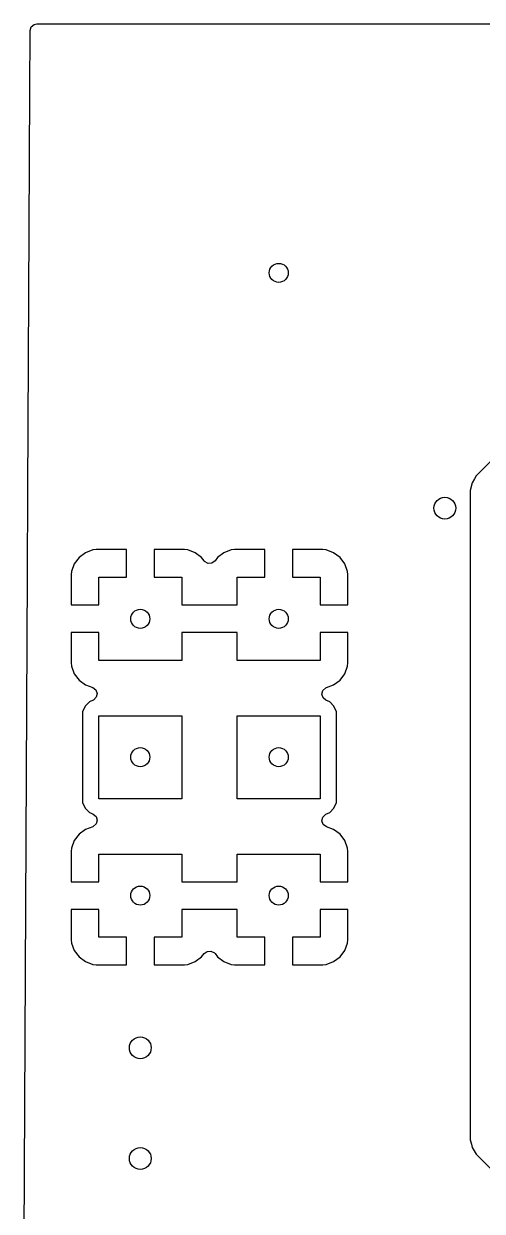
# Model space of a CAD drawing. Extents: x 4.84 to 7.21, y -4.81 to -3.25.
# Drawn here: x 4.842 to 5.173, y -4.106 to -3.248 of the extents above; entities that cross this region are included whole.
import ezdxf

# ---------------------------------------------------------------- set-up
doc = ezdxf.new("R2010")
doc.units = 0
doc.header["$MEASUREMENT"] = 0
doc.layers.add('BLACK', color=7, linetype='CONTINUOUS')

msp = doc.modelspace()

# ---------------------------------------------------------------- linework, layer by layer
at = {"layer": 'BLACK', "linetype": 'CONTINUOUS'}
for p, q in [((4.84643, -3.25297), (4.84723, -3.25029)), ((4.84723, -3.25029), (4.84935, -3.24847)), ((4.84935, -3.24847), (4.85139, -3.24803)), ((4.85139, -3.24803), (7.2037, -3.24803)), ((4.84621, -3.29629), (4.84643, -3.25297)), ((4.84571, -3.39629), (4.84621, -3.29629)), ((4.84476, -3.58521), (4.84571, -3.39629)), ((5.25276, -3.49072), (5.16872, -3.57475)), ((5.16752, -3.57684), (5.16587, -3.57969)), ((5.16872, -3.57475), (5.16752, -3.57684)), ((5.16872, -3.57475), (5.16872, -3.57475)), ((4.84446, -3.64615), (4.84476, -3.58521)), ((5.16587, -3.57969), (5.16439, -3.58521)), ((5.16439, -3.58521), (5.16439, -3.58521)), ((5.16439, -3.58521), (5.16439, -4.05451)), ((5.16587, -3.57969), (5.16587, -3.57969)), ((4.89177, -3.62831), (4.88638, -3.63032)), ((4.89415, -3.62806), (4.89177, -3.62831)), ((4.91606, -3.62806), (4.89415, -3.62806)), ((4.91606, -3.64806), (4.91606, -3.62806)), ((4.95798, -3.62806), (4.93606, -3.62806)), ((4.93606, -3.62806), (4.93606, -3.64806)), ((4.96036, -3.62831), (4.95798, -3.62806)), ((4.96575, -3.63032), (4.96036, -3.62831)), ((4.99177, -3.62831), (4.98638, -3.63032)), ((4.99415, -3.62806), (4.99177, -3.62831)), ((5.01606, -3.62806), (4.99415, -3.62806)), ((5.01606, -3.64806), (5.01606, -3.62806)), ((5.05798, -3.62806), (5.03606, -3.62806)), ((5.03606, -3.62806), (5.03606, -3.64806)), ((5.06036, -3.62831), (5.05798, -3.62806)), ((5.06575, -3.63032), (5.06036, -3.62831)), ((4.87833, -3.63837), (4.87632, -3.64376)), ((4.88178, -3.63377), (4.87833, -3.63837)), ((4.87833, -3.63837), (4.87833, -3.63837)), ((4.88638, -3.63032), (4.88178, -3.63377)), ((4.88638, -3.63032), (4.88638, -3.63032)), ((4.97035, -3.63377), (4.96575, -3.63032)), ((4.97209, -3.6361), (4.97035, -3.63377)), ((4.97256, -3.63663), (4.97209, -3.6361)), ((4.97501, -3.63797), (4.97256, -3.63663)), ((4.9778, -3.63777), (4.97501, -3.63797)), ((4.98004, -3.6361), (4.9778, -3.63777)), ((4.98178, -3.63377), (4.98004, -3.6361)), ((4.98638, -3.63032), (4.98178, -3.63377)), ((4.98638, -3.63032), (4.98638, -3.63032)), ((5.07035, -3.63377), (5.06575, -3.63032)), ((5.0738, -3.63837), (5.07035, -3.63377)), ((5.07581, -3.64376), (5.0738, -3.63837)), ((5.0738, -3.63837), (5.0738, -3.63837)), ((4.84187, -4.16115), (4.84446, -3.64615)), ((4.87632, -3.64376), (4.87606, -3.64615)), ((4.87606, -3.64615), (4.87606, -3.66806)), ((5.07606, -3.64615), (5.07581, -3.64376)), ((5.07606, -3.66806), (5.07606, -3.64615)), ((5.07606, -3.64615), (5.07606, -3.64615)), ((4.89606, -3.66806), (4.89606, -3.64806)), ((4.89606, -3.64806), (4.91606, -3.64806)), ((4.93606, -3.64806), (4.95606, -3.64806)), ((4.95606, -3.64806), (4.95606, -3.66806)), ((4.99606, -3.66806), (4.99606, -3.64806)), ((4.99606, -3.64806), (5.01606, -3.64806)), ((5.03606, -3.64806), (5.05606, -3.64806)), ((5.05606, -3.64806), (5.05606, -3.66806)), ((4.87606, -3.66806), (4.89606, -3.66806)), ((4.95606, -3.66806), (4.99606, -3.66806)), ((5.05606, -3.66806), (5.07606, -3.66806)), ((4.89606, -3.68806), (4.87606, -3.68806)), ((4.87606, -3.68806), (4.87606, -3.70997)), ((4.89606, -3.70806), (4.89606, -3.68806)), ((4.95606, -3.68806), (4.95606, -3.70806)), ((4.99606, -3.68806), (4.95606, -3.68806)), ((4.99606, -3.70806), (4.99606, -3.68806)), ((5.07606, -3.68806), (5.05606, -3.68806)), ((5.05606, -3.68806), (5.05606, -3.70806)), ((5.07606, -3.70997), (5.07606, -3.68806)), ((4.87606, -3.70997), (4.87632, -3.71235)), ((4.87632, -3.71235), (4.87833, -3.71774)), ((4.95606, -3.70806), (4.89606, -3.70806)), ((5.05606, -3.70806), (4.99606, -3.70806)), ((5.0738, -3.71774), (5.07581, -3.71235)), ((5.07581, -3.71235), (5.07606, -3.70997)), ((5.07606, -3.70997), (5.07606, -3.70997)), ((4.87833, -3.71774), (4.87833, -3.71774)), ((4.87833, -3.71774), (4.88178, -3.72235)), ((4.88178, -3.72235), (4.88638, -3.72579)), ((5.06575, -3.72579), (5.07035, -3.72235)), ((5.07035, -3.72235), (5.0738, -3.71774)), ((5.0738, -3.71774), (5.0738, -3.71774)), ((4.88638, -3.72579), (4.89167, -3.72776)), ((4.89167, -3.72776), (4.8939, -3.72944)), ((4.8939, -3.72944), (4.89488, -3.73206)), ((4.89488, -3.73206), (4.89429, -3.73479)), ((5.05724, -3.73247), (5.05799, -3.72978)), ((5.05806, -3.73515), (5.05724, -3.73247)), ((5.05799, -3.72978), (5.06008, -3.72793)), ((5.06008, -3.72793), (5.06046, -3.72776)), ((5.06046, -3.72776), (5.06575, -3.72579)), ((4.88614, -3.74126), (4.88435, -3.7453)), ((4.88926, -3.73813), (4.88614, -3.74126)), ((4.88614, -3.74126), (4.88614, -3.74126)), ((4.89194, -3.73695), (4.88926, -3.73813)), ((4.89231, -3.73677), (4.89194, -3.73695)), ((4.89429, -3.73479), (4.89231, -3.73677)), ((5.06019, -3.73695), (5.05806, -3.73515)), ((5.06287, -3.73813), (5.06019, -3.73695)), ((5.06599, -3.74126), (5.06287, -3.73813)), ((5.06778, -3.7453), (5.06599, -3.74126)), ((5.06599, -3.74126), (5.06599, -3.74126)), ((4.88435, -3.7453), (4.88423, -3.74629)), ((4.88423, -3.74629), (4.88423, -3.80982)), ((4.89606, -3.80806), (4.89606, -3.74806)), ((4.89606, -3.74806), (4.95606, -3.74806)), ((4.95606, -3.74806), (4.95606, -3.80806)), ((4.99606, -3.80806), (4.99606, -3.74806)), ((4.99606, -3.74806), (5.05606, -3.74806)), ((5.05606, -3.74806), (5.05606, -3.80806)), ((5.0679, -3.74629), (5.06778, -3.7453)), ((5.0679, -3.80983), (5.0679, -3.74629)), ((4.88423, -3.80982), (4.88423, -3.80983)), ((4.88423, -3.80983), (4.88435, -3.81081)), ((4.95606, -3.80806), (4.89606, -3.80806)), ((5.05606, -3.80806), (4.99606, -3.80806)), ((5.06778, -3.81081), (5.0679, -3.80983)), ((4.88435, -3.81081), (4.88435, -3.81081)), ((4.88435, -3.81081), (4.88614, -3.81486)), ((4.88614, -3.81486), (4.88926, -3.81799)), ((4.88926, -3.81799), (4.88926, -3.81799)), ((4.88926, -3.81799), (4.88926, -3.81799)), ((4.88926, -3.81799), (4.89015, -3.81838)), ((4.89015, -3.81838), (4.89194, -3.81917)), ((5.06019, -3.81917), (5.06287, -3.81799)), ((5.06287, -3.81799), (5.06599, -3.81486)), ((5.06287, -3.81799), (5.06287, -3.81799)), ((5.06287, -3.81799), (5.06287, -3.81799)), ((5.06599, -3.81486), (5.06778, -3.81081)), ((4.89194, -3.81917), (4.89407, -3.82097)), ((4.89414, -3.82633), (4.89205, -3.82819)), ((4.89407, -3.82097), (4.89489, -3.82364)), ((4.89489, -3.82364), (4.89414, -3.82633)), ((5.05725, -3.82406), (5.05784, -3.82133)), ((5.05823, -3.82668), (5.05725, -3.82406)), ((5.05784, -3.82133), (5.05982, -3.81935)), ((5.06046, -3.82835), (5.05823, -3.82668)), ((5.05982, -3.81935), (5.06019, -3.81917)), ((4.88178, -3.83377), (4.87833, -3.83837)), ((4.88638, -3.83032), (4.88178, -3.83377)), ((4.89167, -3.82835), (4.88638, -3.83032)), ((4.89205, -3.82819), (4.89167, -3.82835)), ((5.06575, -3.83032), (5.06046, -3.82835)), ((5.07035, -3.83377), (5.06575, -3.83032)), ((5.0738, -3.83837), (5.07035, -3.83377)), ((4.87632, -3.84376), (4.87606, -3.84615)), ((4.87833, -3.83837), (4.87632, -3.84376)), ((4.87833, -3.83837), (4.87833, -3.83837)), ((5.07581, -3.84376), (5.0738, -3.83837)), ((5.0738, -3.83837), (5.0738, -3.83837)), ((5.07606, -3.84615), (5.07581, -3.84376)), ((4.87606, -3.84615), (4.87606, -3.86806)), ((4.89606, -3.86806), (4.89606, -3.84806)), ((4.89606, -3.84806), (4.95606, -3.84806)), ((4.95606, -3.84806), (4.95606, -3.86806)), ((4.99606, -3.86806), (4.99606, -3.84806)), ((4.99606, -3.84806), (5.05606, -3.84806)), ((5.05606, -3.84806), (5.05606, -3.86806)), ((5.07606, -3.86806), (5.07606, -3.84615)), ((5.07606, -3.84615), (5.07606, -3.84615)), ((4.87606, -3.86806), (4.89606, -3.86806)), ((4.95606, -3.86806), (4.99606, -3.86806)), ((5.05606, -3.86806), (5.07606, -3.86806)), ((4.87606, -3.88806), (4.87606, -3.90997)), ((4.89606, -3.88806), (4.87606, -3.88806)), ((4.89606, -3.90806), (4.89606, -3.88806)), ((4.95606, -3.88806), (4.95606, -3.90806)), ((4.99606, -3.88806), (4.95606, -3.88806)), ((4.99606, -3.90806), (4.99606, -3.88806)), ((5.07606, -3.88806), (5.05606, -3.88806)), ((5.05606, -3.88806), (5.05606, -3.90806)), ((5.07606, -3.90997), (5.07606, -3.88806)), ((4.87606, -3.90997), (4.87632, -3.91235)), ((4.87632, -3.91235), (4.87833, -3.91774)), ((4.91606, -3.90806), (4.89606, -3.90806)), ((4.91606, -3.92806), (4.91606, -3.90806)), ((4.95606, -3.90806), (4.93606, -3.90806)), ((4.93606, -3.90806), (4.93606, -3.92806)), ((5.01606, -3.90806), (4.99606, -3.90806)), ((5.01606, -3.92806), (5.01606, -3.90806)), ((5.05606, -3.90806), (5.03606, -3.90806)), ((5.03606, -3.90806), (5.03606, -3.92806)), ((5.0738, -3.91774), (5.07581, -3.91235)), ((5.07581, -3.91235), (5.07606, -3.90997)), ((5.07606, -3.90997), (5.07606, -3.90997)), ((4.87833, -3.91774), (4.87833, -3.91774)), ((4.87833, -3.91774), (4.88178, -3.92235)), ((4.97035, -3.92235), (4.97209, -3.92002)), ((4.97209, -3.92002), (4.97433, -3.91835)), ((4.97433, -3.91835), (4.97712, -3.91815)), ((4.97712, -3.91815), (4.97957, -3.91949)), ((4.97957, -3.91949), (4.98004, -3.92002)), ((4.98004, -3.92002), (4.98178, -3.92235)), ((5.07035, -3.92235), (5.0738, -3.91774)), ((5.0738, -3.91774), (5.0738, -3.91774)), ((4.88178, -3.92235), (4.88638, -3.92579)), ((4.88638, -3.92579), (4.89177, -3.9278)), ((4.89177, -3.9278), (4.89415, -3.92806)), ((4.89415, -3.92806), (4.89415, -3.92806)), ((4.89415, -3.92806), (4.91606, -3.92806)), ((4.93606, -3.92806), (4.95798, -3.92806)), ((4.95798, -3.92806), (4.96036, -3.9278)), ((4.95798, -3.92806), (4.95798, -3.92806)), ((4.96036, -3.9278), (4.96575, -3.92579)), ((4.96575, -3.92579), (4.97035, -3.92235)), ((4.96575, -3.92579), (4.96575, -3.92579)), ((4.98178, -3.92235), (4.98638, -3.92579)), ((4.98638, -3.92579), (4.99177, -3.9278)), ((4.99177, -3.9278), (4.99415, -3.92806)), ((4.99415, -3.92806), (4.99415, -3.92806)), ((4.99415, -3.92806), (5.01606, -3.92806)), ((5.03606, -3.92806), (5.05798, -3.92806)), ((5.05798, -3.92806), (5.06036, -3.9278)), ((5.05798, -3.92806), (5.05798, -3.92806)), ((5.06036, -3.9278), (5.06575, -3.92579)), ((5.06575, -3.92579), (5.07035, -3.92235)), ((5.06575, -3.92579), (5.06575, -3.92579)), ((5.16439, -4.05451), (5.16526, -4.05776)), ((5.16526, -4.05776), (5.16587, -4.06002)), ((5.16587, -4.06002), (5.16872, -4.06497)), ((5.16872, -4.06497), (5.16872, -4.06497)), ((5.16872, -4.06497), (5.27634, -4.17259))]:
    msp.add_line(p, q, dxfattribs=at)
at = {"layer": 'BLACK'}
for centre, radius in [((5.02606, -3.42806), 0.00689), ((5.14606, -3.59806), 0.00787), ((4.92606, -3.67806), 0.00689), ((5.02606, -3.67806), 0.00689), ((4.92606, -3.77806), 0.00689), ((5.02606, -3.77806), 0.00689), ((4.92606, -3.87806), 0.00689), ((5.02606, -3.87806), 0.00689), ((4.92606, -3.98806), 0.00787), ((4.92606, -4.06806), 0.00787)]:
    msp.add_circle(centre, radius, dxfattribs=at)

doc.saveas('drawing.dxf')
